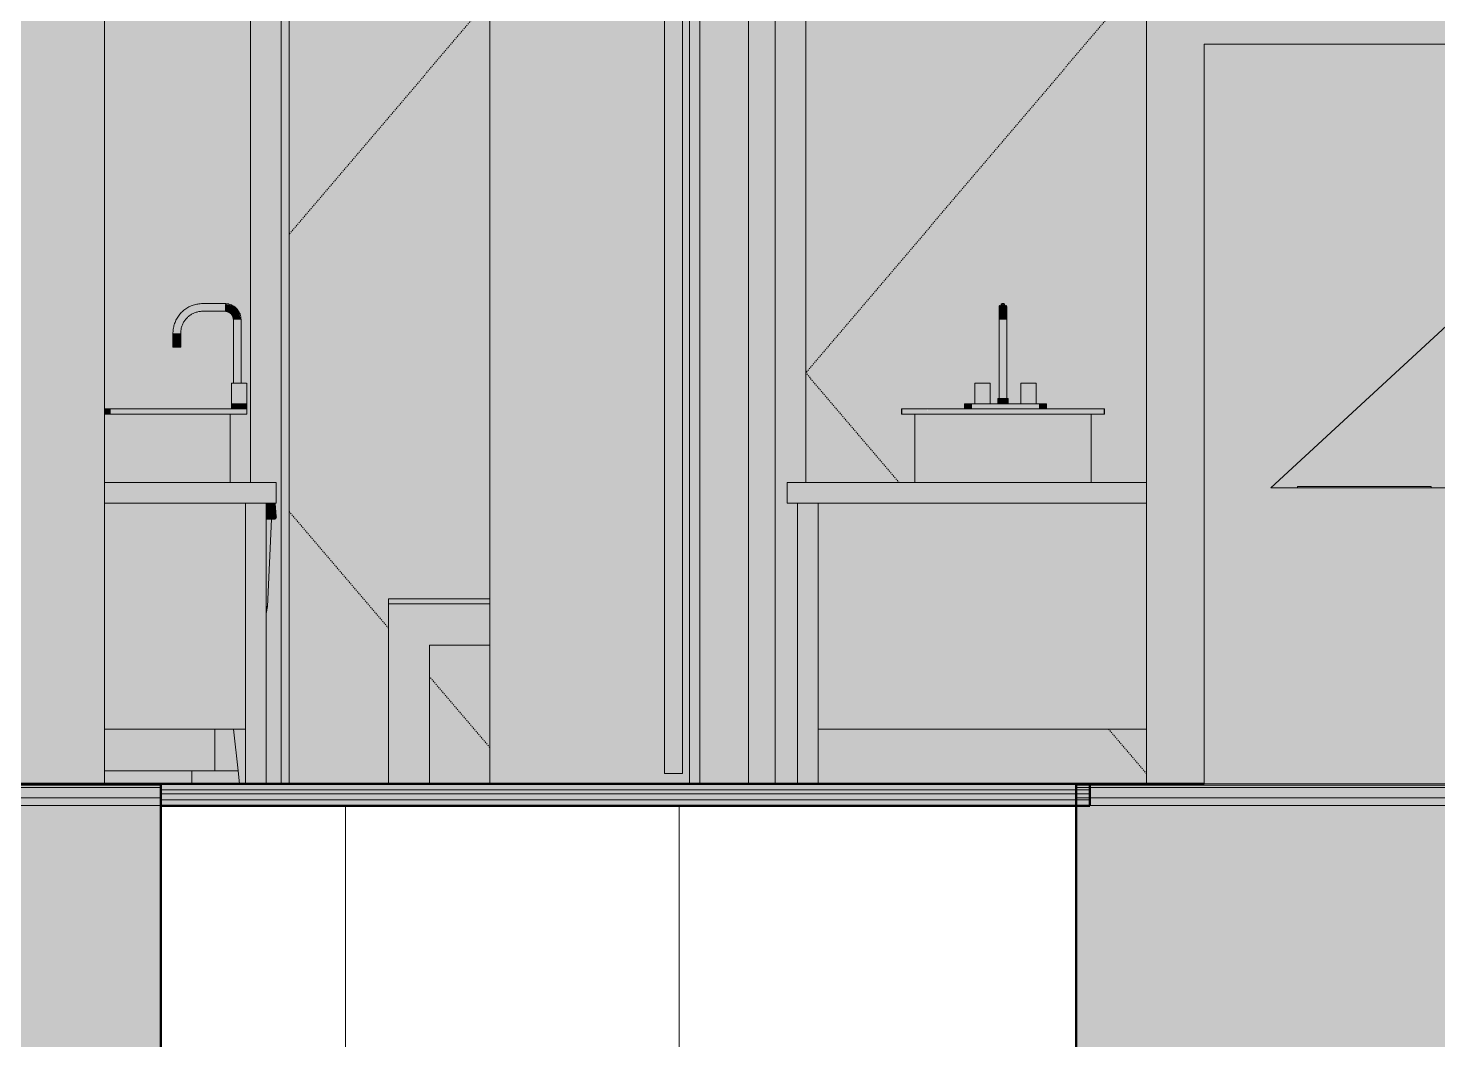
# Model space of a CAD drawing. Header units: inches. Extents: x 9594 to 15314, y -314 to 660.
# Drawn here: x 10348.6 to 10485.9, y 111.1 to 209.6 of the extents above; entities that cross this region are included whole.
import ezdxf

# ---------------------------------------------------------------- set-up
doc = ezdxf.new("R2010")
doc.units = ezdxf.units.IN
doc.header["$MEASUREMENT"] = 0
doc.linetypes.add('Dash 1_16_', pattern=[0.125, 0.0625, -0.0625])
doc.linetypes.add('Grid Line 1_2_', pattern=[0.875, 0.5, -0.125, 0.125, -0.125])
for name, color, linetype, lineweight in [('0-1', 7, 'Continuous', 5), ('0-2', 7, 'Continuous', 9), ('A-DOOR-2', 7, 'Continuous', 9), ('A-DOOR-3', 55, 'Continuous', 9), ('A-DOOR-4', 7, 'Dash 1_16_', 9), ('A-DOOR-FRAM-2', 7, 'Continuous', 9), ('A-DOOR-FRAM-3', 55, 'Continuous', 9), ('A-FLOR-4', 192, 'Continuous', 5), ('A-FLOR-5', 192, 'Continuous', 50), ('A-FLOR-6', 192, 'Continuous', 9), ('A-FLOR-LEVL-1', 51, 'Grid Line 1_2_', 9), ('A-FLOR-MCUT', 51, 'Continuous', 13), ('A-FLOR-PATT-2', 8, 'Continuous', 9), ('A-WALL-1', 10, 'Continuous', 13), ('A-WALL-2', 50, 'Continuous', 5), ('A-WALL-3', 8, 'Continuous', 5), ('A-WALL-5', 7, 'Continuous', 9), ('I-FURN-2', 7, 'Continuous', 9), ('I-FURN-3', 23, 'Continuous', 9), ('I-FURN-4', 90, 'Continuous', 9), ('P-SANR-FIXT-2', 7, 'Continuous', 9), ('P-SANR-FIXT-3', 253, 'Continuous', 9), ('P-SANR-FIXT-4', 90, 'Continuous', 9), ('P-SANR-FIXT-5', 37, 'Continuous', 9), ('Q-CASE-2', 253, 'Continuous', 9), ('Q-CASE-3', 7, 'Continuous', 9)]:
    doc.layers.add(name, color=color, linetype=linetype, lineweight=lineweight)
pattern_1 = [(0, (11008.554, 72), (0, 4.798), []), (315, (11008.554, 72), (4.798427, 0), [6.786, -6.786]), (45, (11008.554, 72), (4.798427, 0), [6.786, -6.786])]

# ---------------------------------------------------------------- blocks, each defined once
blk = doc.blocks.new('SWING - SINGLE - FLUSH - 30_ x 80_ - OFFSET PIVOT DOOR AT MAGIC PAK AND WASHER_DRYER-V25-BUILDING SECTION - EAST_WEST - LOOKING SOUTH2')
at = {"layer": 'A-DOOR-3'}
h = blk.add_hatch(color=256, dxfattribs=at)
h.paths.add_polyline_path([(10379.54, 136), (10383.71, 136), (10383.71, 154), (10393.59, 154), (10393.59, 216), (10374.04, 216), (10374.04, 136)], flags=0)
h.paths.add_polyline_path([(10393.59, 136), (10393.59, 149.5), (10387.71, 149.5), (10387.71, 136)], flags=0)
at = {"layer": 'A-DOOR-FRAM-3'}
blk.add_hatch(color=256, dxfattribs=at).paths.add_polyline_path([(10379.89, 216), (10393.59, 216), (10393.59, 219), (10374.04, 219), (10374.04, 216)], flags=0)
at = {"layer": 'A-DOOR-4'}
for p, q in [((10393.59, 212.47), (10374.04, 189.48)), ((10383.71, 151.15), (10374.04, 162.52)), ((10393.59, 139.53), (10387.71, 146.44))]:
    blk.add_line(p, q, dxfattribs=at)
at = {"layer": 'A-DOOR-FRAM-2'}
for p, q in [((10393.59, 219), (10374.04, 219)), ((10374.04, 216), (10393.59, 216))]:
    blk.add_line(p, q, dxfattribs=at)
blk = doc.blocks.new('Table-Coffee - one-V27-BUILDING SECTION - EAST_WEST - LOOKING SOUTH2')
at = {"layer": 'I-FURN-3'}
blk.add_hatch(color=256, dxfattribs=at).paths.add_polyline_path([(10387.71, 136), (10387.71, 149.5), (10393.59, 149.5), (10393.59, 153.5), (10383.71, 153.5), (10383.71, 136)], flags=0)
at = {"layer": 'I-FURN-4'}
blk.add_hatch(color=256, dxfattribs=at).paths.add_polyline_path([(10388.9, 153.5), (10393.59, 153.5), (10393.59, 154), (10383.71, 154), (10383.71, 153.5), (10387.71, 153.5)], flags=0)
at = {"layer": 'I-FURN-2'}
for p, q in [((10383.71, 154), (10393.59, 154)), ((10383.71, 153.5), (10383.71, 154)), ((10393.59, 153.5), (10383.71, 153.5)), ((10383.71, 153.5), (10383.71, 136)), ((10393.59, 153.5), (10383.71, 153.5)), ((10387.71, 136), (10387.71, 149.5)), ((10387.71, 149.5), (10393.59, 149.5))]:
    blk.add_line(p, q, dxfattribs=at)
blk = doc.blocks.new('Stacked Washer and Dryer - 26_x25_ - Private-1352637-BUILDING SECTION - EAST_WEST - LOOKING SOUTH2')
at = {"layer": 'P-SANR-FIXT-3'}
for points in [[(10466, 136), (10489.16, 136), (10489.16, 164.81), (10469.66, 164.81), (10489.16, 182.81), (10489.16, 208), (10463.16, 208), (10463.16, 136)], [(10489.29, 187.84), (10489.29, 202.25), (10489.16, 202.25), (10489.16, 187.84)], [(10479.48, 164.81), (10485.26, 164.81), (10485.26, 164.94), (10472.26, 164.94), (10472.26, 164.81)]]:
    blk.add_hatch(color=256, dxfattribs=at).paths.add_polyline_path(points, flags=0)
at = {"layer": 'P-SANR-FIXT-2'}
for p, q in [((10489.16, 208), (10463.16, 208)), ((10463.16, 208), (10463.16, 136)), ((10489.16, 182.81), (10489.16, 208)), ((10489.29, 202.25), (10489.16, 202.25)), ((10489.29, 187.84), (10489.29, 202.25)), ((10489.16, 187.84), (10489.29, 187.84)), ((10469.66, 164.81), (10489.16, 182.81)), ((10489.16, 164.81), (10469.66, 164.81)), ((10472.26, 164.94), (10485.26, 164.94)), ((10472.26, 164.81), (10472.26, 164.94)), ((10485.26, 164.81), (10485.26, 164.94)), ((10489.16, 136), (10489.16, 164.81)), ((10463.16, 136), (10489.16, 136))]:
    blk.add_line(p, q, dxfattribs=at)
blk = doc.blocks.new('SWING - SINGLE - FLUSH - 2-10 x 6-8 - PRIVACY-V76-BUILDING SECTION - EAST_WEST - LOOKING SOUTH2')
at = {"layer": 'A-DOOR-3'}
h = blk.add_hatch(color=256, dxfattribs=at)
h.paths.add_polyline_path([(10425.56, 136), (10457.54, 136), (10457.54, 141.32), (10425.56, 141.32), (10425.56, 137)], flags=0)
h.paths.add_polyline_path([(10424.37, 165.32), (10434.97, 165.32), (10434.97, 172), (10433.72, 172), (10433.72, 172.5), (10439.83, 172.5), (10439.83, 172.99), (10440.81, 172.99), (10440.85, 175), (10442.31, 175), (10442.31, 172.99), (10443.06, 172.99), (10443.06, 173.5), (10443.19, 173.5), (10443.24, 182.52), (10443.41, 182.71), (10443.56, 182.68), (10443.77, 182.68), (10443.88, 182.54), (10443.93, 182.38), (10443.93, 181.94), (10443.93, 181.19), (10443.94, 173.5), (10444.06, 173.5), (10444.06, 172.99), (10445.31, 172.99), (10445.35, 175), (10446.81, 175), (10446.81, 172.99), (10447.8, 172.99), (10447.8, 172.5), (10453.41, 172.5), (10453.41, 172), (10452.16, 172), (10452.16, 165.32), (10457.54, 165.32), (10457.54, 216), (10424.37, 216), (10424.37, 171.92)], flags=0)
at = {"layer": 'A-DOOR-FRAM-3'}
blk.add_hatch(color=256, dxfattribs=at).paths.add_polyline_path([(10423.56, 136), (10423.56, 163.32), (10422.56, 163.32), (10422.56, 165.32), (10424.37, 165.32), (10424.37, 216), (10457.54, 216), (10457.54, 219), (10421.37, 219), (10421.37, 136), (10422.94, 136)], flags=0)
at = {"layer": 'A-DOOR-4'}
for p, q in [((10457.54, 215.02), (10424.37, 176)), ((10433.45, 165.32), (10424.37, 176)), ((10457.54, 136.98), (10453.85, 141.32))]:
    blk.add_line(p, q, dxfattribs=at)
at = {"layer": 'A-DOOR-FRAM-2'}
for p, q in [((10457.54, 219), (10421.37, 219)), ((10421.37, 219), (10421.37, 136)), ((10424.37, 165.32), (10424.37, 216)), ((10424.37, 216), (10457.54, 216))]:
    blk.add_line(p, q, dxfattribs=at)
blk = doc.blocks.new('BARN - FLUSH - 3-0 x 7-0 BARN DOOR-2638557-BUILDING SECTION - EAST_WEST - LOOKING SOUTH2')
at = {"layer": 'A-DOOR-3'}
for points in [[(10410.74, 81.52), (10410.74, 93.52), (10410.41, 93.52), (10410.41, 81.52), (10410.59, 81.52)], [(10411.47, 90.37), (10411.78, 90.46), (10411.91, 90.56), (10412.07, 90.84), (10412.07, 91.16), (10411.91, 91.44), (10411.78, 91.54), (10411.47, 91.62), (10411.15, 91.54), (10410.93, 91.31), (10410.84, 91), (10410.93, 90.69), (10411.15, 90.46)], [(10410.59, 1), (10412.34, 1), (10412.34, 85), (10410.74, 85), (10410.74, 81.52), (10410.59, 81.52), (10410.59, 3.72)]]:
    blk.add_hatch(color=256, dxfattribs=at).paths.add_polyline_path(points, flags=0)
at = {"layer": 'A-DOOR-FRAM-3'}
blk.add_hatch(color=256, dxfattribs=at).paths.add_polyline_path([(10414.04, 0), (10414.04, 87), (10413.04, 87), (10413.04, 0)], flags=0)
at = {"layer": 'A-DOOR-2'}
for p, q in [((10410.41, 81.52), (10410.41, 93.52)), ((10410.41, 93.52), (10410.74, 93.52)), ((10410.74, 81.52), (10410.74, 93.52)), ((10412.34, 85), (10410.74, 85)), ((10412.34, 1), (10412.34, 85)), ((10410.41, 81.52), (10410.74, 81.52)), ((10410.59, 1), (10410.59, 81.52)), ((10412.34, 1), (10410.59, 1))]:
    blk.add_line(p, q, dxfattribs=at)
for start, end in [(90, 270), (270, 90)]:
    blk.add_arc((10411.47, 91), 0.625, start, end, dxfattribs=at)
at = {"layer": 'A-DOOR-FRAM-2'}
for p, q in [((10413.04, 0), (10413.04, 87)), ((10413.04, 87), (10414.04, 87))]:
    blk.add_line(p, q, dxfattribs=at)
blk = doc.blocks.new('M_Sink Vanity-Square - 500 x 440mm-V93-BUILDING SECTION - EAST_WEST - LOOKING SOUTH2')
at = {"layer": 'P-SANR-FIXT-4'}
for points in [[(10356.06, 172), (10356.6, 172), (10356.6, 172.5), (10356.06, 172.5), (10356.06, 172.22)], [(10356.06, 165.32), (10356.6, 165.32), (10356.6, 172), (10356.06, 172), (10356.06, 166.37)], [(10356.6, 172), (10367.42, 172), (10367.42, 172.5), (10356.6, 172.5)], [(10365.54, 165.32), (10365.54, 172), (10356.6, 172), (10356.6, 165.32), (10363.74, 165.32)], [(10367.46, 165.32), (10368.29, 165.32), (10368.29, 172), (10365.54, 172), (10365.54, 165.32), (10367.4, 165.32)], [(10369.16, 172), (10369.92, 172), (10369.88, 172.5), (10367.42, 172.5), (10367.42, 172), (10369.12, 172)]]:
    blk.add_hatch(color=256, dxfattribs=at).paths.add_polyline_path(points, flags=0)
at = {"layer": 'P-SANR-FIXT-5'}
for points in [[(10363.05, 179.87), (10363.48, 179.87), (10363.69, 180.75), (10364.19, 181.43), (10364.9, 181.86), (10365.61, 182.04), (10365.61, 182.75), (10364.51, 182.53), (10363.57, 181.91), (10362.95, 180.98), (10362.77, 179.87), (10363.02, 179.87)], [(10367.26, 182), (10367.79, 182.04), (10367.79, 182.75), (10365.61, 182.71), (10365.61, 182), (10365.84, 182)], [(10369.22, 181.19), (10369.32, 181.19), (10369.22, 181.71), (10369.12, 181.99), (10368.58, 182.54), (10367.79, 182.71), (10367.79, 182.04), (10368.35, 181.74), (10368.5, 181.59), (10368.64, 181.19), (10369.17, 181.19)], [(10363.34, 178.5), (10363.48, 178.5), (10363.44, 179.87), (10362.73, 179.87), (10362.77, 178.5), (10363.25, 178.5)], [(10368.61, 175), (10369.36, 175), (10369.32, 181.19), (10368.61, 181.19), (10368.61, 177.47)], [(10368.42, 172.99), (10369.17, 172.99), (10369.15, 175), (10368.44, 175), (10368.42, 173.5)], [(10369.92, 172.99), (10369.87, 175), (10369.17, 175), (10369.17, 172.99), (10369.9, 172.99)], [(10368.42, 172.5), (10369.92, 172.5), (10369.88, 172.99), (10368.42, 172.99)]]:
    blk.add_hatch(color=256, dxfattribs=at).paths.add_polyline_path(points, flags=0)
at = {"layer": 'P-SANR-FIXT-2'}
for p, q in [((10367.79, 182.75), (10365.61, 182.75)), ((10365.61, 182), (10367.79, 182)), ((10362.73, 179.87), (10362.73, 178.5)), ((10363.48, 178.5), (10363.48, 179.87)), ((10368.61, 181.19), (10368.61, 175)), ((10369.36, 175), (10369.36, 181.19)), ((10363.48, 178.5), (10362.73, 178.5)), ((10368.42, 175), (10368.42, 172.99)), ((10368.42, 175), (10368.42, 172.99)), ((10368.44, 175), (10368.44, 175)), ((10368.44, 175), (10369.17, 175)), ((10369.17, 175), (10369.9, 175)), ((10369.9, 175), (10369.9, 175)), ((10369.92, 172.99), (10369.92, 175)), ((10369.92, 172.99), (10369.92, 175)), ((10368.42, 172.99), (10368.42, 172.5)), ((10368.42, 172.99), (10369.92, 172.99)), ((10369.92, 172.5), (10369.92, 172.99)), ((10356.06, 172.5), (10356.6, 172.5)), ((10356.6, 172), (10356.06, 172)), ((10356.6, 172.5), (10367.42, 172.5)), ((10356.6, 172), (10356.6, 172.5)), ((10367.42, 172), (10356.6, 172)), ((10367.42, 172.5), (10369.92, 172.5)), ((10369.92, 172), (10367.42, 172)), ((10368.29, 165.32), (10368.29, 172)), ((10369.92, 172), (10369.92, 172.5))]:
    blk.add_line(p, q, dxfattribs=at)
at = {"layer": 'P-SANR-FIXT-2', "flags": 128}
for points in [[(10365.61, 182.75), (10365.49, 182.75), (10365.38, 182.74), (10365.26, 182.73), (10365.15, 182.71), (10365.04, 182.69), (10364.92, 182.67), (10364.81, 182.64), (10364.7, 182.6), (10364.59, 182.57), (10364.49, 182.52), (10364.38, 182.48), (10364.28, 182.43), (10364.18, 182.37), (10364.08, 182.31), (10363.98, 182.25), (10363.89, 182.18), (10363.8, 182.11), (10363.71, 182.04), (10363.63, 181.96), (10363.54, 181.88), (10363.47, 181.79), (10363.39, 181.71), (10363.32, 181.62), (10363.25, 181.52), (10363.19, 181.43), (10363.13, 181.33), (10363.07, 181.23), (10363.02, 181.13), (10362.97, 181.02), (10362.93, 180.92), (10362.89, 180.81), (10362.85, 180.7), (10362.82, 180.59), (10362.8, 180.48), (10362.77, 180.36), (10362.76, 180.25), (10362.74, 180.14), (10362.74, 180.02), (10362.73, 179.91), (10362.73, 179.87)], [(10369.36, 181.19), (10369.36, 181.25), (10369.35, 181.31), (10369.35, 181.37), (10369.34, 181.44), (10369.33, 181.5), (10369.31, 181.56), (10369.3, 181.62), (10369.28, 181.68), (10369.26, 181.74), (10369.23, 181.8), (10369.21, 181.85), (10369.18, 181.91), (10369.15, 181.96), (10369.12, 182.02), (10369.08, 182.07), (10369.05, 182.12), (10369.01, 182.17), (10368.97, 182.22), (10368.93, 182.26), (10368.88, 182.31), (10368.84, 182.35), (10368.79, 182.39), (10368.74, 182.43), (10368.69, 182.47), (10368.64, 182.5), (10368.58, 182.54), (10368.53, 182.57), (10368.47, 182.59), (10368.42, 182.62), (10368.36, 182.64), (10368.3, 182.67), (10368.24, 182.68), (10368.18, 182.7), (10368.12, 182.72), (10368.06, 182.73), (10368, 182.74), (10367.94, 182.74), (10367.87, 182.75), (10367.81, 182.75), (10367.79, 182.75)], [(10363.48, 179.87), (10363.48, 179.96), (10363.49, 180.04), (10363.5, 180.13), (10363.51, 180.21), (10363.52, 180.3), (10363.54, 180.38), (10363.56, 180.46), (10363.59, 180.54), (10363.62, 180.62), (10363.65, 180.7), (10363.68, 180.78), (10363.72, 180.86), (10363.76, 180.93), (10363.81, 181), (10363.85, 181.07), (10363.9, 181.14), (10363.95, 181.21), (10364.01, 181.28), (10364.07, 181.34), (10364.13, 181.4), (10364.19, 181.46), (10364.25, 181.51), (10364.32, 181.57), (10364.39, 181.62), (10364.46, 181.66), (10364.53, 181.71), (10364.6, 181.75), (10364.68, 181.79), (10364.76, 181.82), (10364.84, 181.86), (10364.92, 181.88), (10365, 181.91), (10365.08, 181.93), (10365.16, 181.95), (10365.25, 181.97), (10365.33, 181.98), (10365.41, 181.99), (10365.5, 182), (10365.58, 182), (10365.61, 182)], [(10367.79, 182), (10367.83, 182), (10367.86, 182), (10367.89, 181.99), (10367.92, 181.99), (10367.96, 181.98), (10367.99, 181.98), (10368.02, 181.97), (10368.05, 181.96), (10368.08, 181.95), (10368.11, 181.94), (10368.14, 181.92), (10368.17, 181.91), (10368.2, 181.89), (10368.23, 181.88), (10368.25, 181.86), (10368.28, 181.84), (10368.3, 181.82), (10368.33, 181.8), (10368.35, 181.78), (10368.38, 181.75), (10368.4, 181.73), (10368.42, 181.71), (10368.44, 181.68), (10368.46, 181.65), (10368.48, 181.63), (10368.49, 181.6), (10368.51, 181.57), (10368.53, 181.54), (10368.54, 181.51), (10368.55, 181.48), (10368.56, 181.45), (10368.57, 181.42), (10368.58, 181.39), (10368.59, 181.36), (10368.59, 181.33), (10368.6, 181.29), (10368.6, 181.26), (10368.61, 181.23), (10368.61, 181.2), (10368.61, 181.19)]]:
    blk.add_lwpolyline(points, dxfattribs=at)
blk = doc.blocks.new('Toilet-Domestic-3D - Toilet-Domestic-3D-V94-BUILDING SECTION - EAST_WEST - LOOKING SOUTH2')
at = {"layer": 'P-SANR-FIXT-4'}
for points in [[(10372.32, 162.02), (10372.79, 162.02), (10372.68, 163.29), (10371.79, 163.29), (10371.82, 162.02)], [(10372.36, 161.75), (10372.65, 161.77), (10372.78, 161.92), (10372.79, 162.02), (10371.79, 162.02), (10371.82, 161.75), (10372.32, 161.75)], [(10371.93, 153.25), (10372.32, 161.75), (10371.79, 161.75), (10371.79, 153.25)], [(10371.79, 152.58), (10371.93, 153.25), (10371.79, 153.25)], [(10366, 137.25), (10366.82, 137.25), (10366.82, 141.32), (10356.06, 141.32), (10356.06, 137.25), (10365.96, 137.25)], [(10366.82, 137.25), (10369.01, 137.25), (10368.58, 141.32), (10366.82, 141.32), (10366.82, 138.64)], [(10358.36, 136), (10364.57, 136), (10364.57, 137.25), (10356.06, 137.25), (10356.06, 136)], [(10369.2, 136), (10369.07, 137.25), (10364.57, 137.25), (10364.57, 136), (10369.12, 136)]]:
    blk.add_hatch(color=256, dxfattribs=at).paths.add_polyline_path(points, flags=0)
at = {"layer": 'P-SANR-FIXT-2'}
for p, q in [((10372.79, 162.02), (10372.68, 163.29)), ((10371.79, 161.75), (10372.54, 161.75)), ((10371.93, 153.25), (10372.32, 161.75)), ((10371.79, 152.58), (10371.93, 153.25)), ((10371.79, 153.25), (10371.93, 153.25)), ((10366.82, 137.25), (10366.82, 141.32)), ((10366.82, 141.32), (10366.82, 137.25)), ((10369.07, 137.25), (10368.62, 141.32)), ((10364.57, 137.25), (10356.06, 137.25)), ((10364.57, 136), (10364.57, 137.25)), ((10364.57, 137.25), (10369.03, 137.25)), ((10364.57, 137.25), (10364.57, 136)), ((10369.01, 137.25), (10369.07, 137.25)), ((10369.05, 137.25), (10369.07, 137.25)), ((10369.2, 136), (10369.07, 137.25))]:
    blk.add_line(p, q, dxfattribs=at)
blk.add_open_spline([(10372.54, 161.75), (10372.56, 161.75), (10372.59, 161.75), (10372.62, 161.76), (10372.65, 161.77), (10372.67, 161.78), (10372.69, 161.8), (10372.71, 161.81), (10372.72, 161.82), (10372.73, 161.83), (10372.74, 161.84), (10372.75, 161.85), (10372.76, 161.87), (10372.77, 161.9), (10372.79, 161.93), (10372.79, 161.97), (10372.8, 162), (10372.79, 162.02)], degree=3, knots=[0, 0, 0, 0, 0.125, 0.1875, 0.25, 0.3125, 0.375, 0.4375, 0.46875, 0.5, 0.53125, 0.5625, 0.625, 0.6875, 0.75, 0.875, 1, 1, 1, 1], dxfattribs=at)
blk = doc.blocks.new('Bath Vanity - Bath Vanity 42_-2551081-BUILDING SECTION - EAST_WEST - LOOKING SOUTH2')
at = {"layer": 'Q-CASE-2'}
for points in [[(10370.28, 295.32), (10372.79, 295.32), (10372.79, 297.32), (10356.06, 297.32), (10356.06, 295.32), (10369.79, 295.32)], [(10358.36, 273.32), (10369.79, 273.32), (10369.79, 295.32), (10356.06, 295.32), (10356.06, 273.32)], [(10371.79, 268), (10371.79, 295.32), (10369.79, 295.32), (10369.79, 268), (10370.28, 268)]]:
    blk.add_hatch(color=256, dxfattribs=at).paths.add_polyline_path(points, flags=0)
at = {"layer": 'Q-CASE-3'}
for p, q in [((10356.06, 297.32), (10372.79, 297.32)), ((10372.79, 295.32), (10372.79, 297.32)), ((10372.79, 295.32), (10356.06, 295.32)), ((10369.79, 295.32), (10369.79, 273.32)), ((10369.79, 268), (10369.79, 295.32)), ((10371.79, 295.32), (10371.79, 268)), ((10369.79, 273.32), (10356.06, 273.32))]:
    blk.add_line(p, q, dxfattribs=at)
blk = doc.blocks.new('BARN - FLUSH - WIDTH 2-2638556-BUILDING SECTION - EAST_WEST - LOOKING SOUTH2')
at = {"layer": 'A-DOOR-3'}
blk.add_hatch(color=256, dxfattribs=at).paths.add_polyline_path([(10372.75, 226.37), (10373.28, 226.4), (10373.28, 227.62), (10356.06, 227.6), (10356.06, 226.37), (10371.38, 226.37)], flags=0)
h = blk.add_hatch(color=256, dxfattribs=at)
h.paths.add_polyline_path([(10369.2, 136), (10369.79, 136), (10369.79, 141.32), (10368.6, 141.32), (10369.01, 137.25), (10369.07, 137.25), (10369.12, 136.76)], flags=0)
h.paths.add_polyline_path([(10369.79, 165.32), (10370.28, 165.32), (10370.28, 220), (10356.06, 220), (10356.06, 172.5), (10368.42, 172.5), (10368.44, 175), (10368.61, 175), (10368.61, 181.27), (10368.35, 181.74), (10368.2, 181.89), (10367.79, 182), (10365.53, 181.99), (10364.7, 181.78), (10364.1, 181.38), (10363.62, 180.58), (10363.48, 179.87), (10363.44, 178.5), (10362.73, 178.5), (10362.77, 180.06), (10362.95, 180.98), (10363.57, 181.91), (10364.53, 182.54), (10365.61, 182.75), (10367.79, 182.71), (10368.32, 182.61), (10368.61, 182.51), (10369.17, 181.89), (10369.36, 181.19), (10369.36, 175), (10369.9, 175), (10369.89, 172), (10368.29, 172), (10368.29, 165.32), (10369.12, 165.32)], flags=0)
at = {"layer": 'A-DOOR-FRAM-3'}
blk.add_hatch(color=256, dxfattribs=at).paths.add_polyline_path([(10373.28, 136), (10373.28, 223), (10356.06, 223), (10356.06, 220), (10370.28, 220), (10370.28, 165.32), (10372.79, 165.32), (10372.79, 163.32), (10372.68, 163.29), (10372.78, 161.92), (10372.65, 161.77), (10372.36, 161.75), (10372.32, 161.75), (10371.93, 153.25), (10371.79, 152.58), (10371.79, 136)], flags=0)
at = {"layer": 'A-DOOR-2'}
for p, q in [((10373.28, 227.62), (10356.06, 227.62)), ((10373.28, 227.62), (10373.28, 226.37)), ((10356.06, 226.37), (10373.28, 226.37))]:
    blk.add_line(p, q, dxfattribs=at)
at = {"layer": 'A-DOOR-FRAM-2'}
for p, q in [((10373.28, 223), (10356.06, 223)), ((10373.28, 136), (10373.28, 223)), ((10356.06, 220), (10370.28, 220)), ((10370.28, 220), (10370.28, 165.32))]:
    blk.add_line(p, q, dxfattribs=at)
blk = doc.blocks.new('M_Sink Vanity-Square - 500 x 440mm-V101-BUILDING SECTION - EAST_WEST - LOOKING SOUTH2')
at = {"layer": 'P-SANR-FIXT-4'}
for points in [[(10435.68, 172), (10436.22, 172), (10436.21, 172.5), (10433.72, 172.5), (10433.72, 172), (10435.48, 172)], [(10435.87, 165.32), (10437.72, 165.32), (10437.72, 172), (10434.97, 172), (10434.97, 165.32), (10435.81, 165.32)], [(10450.91, 172), (10450.91, 172.5), (10436.22, 172.5), (10436.22, 172), (10449.85, 172)], [(10439.09, 165.32), (10449.41, 165.32), (10449.41, 172), (10437.72, 172), (10437.72, 165.32)], [(10451.26, 165.32), (10452.16, 165.32), (10452.16, 172), (10449.41, 172), (10449.41, 165.32), (10451.25, 165.32)], [(10450.91, 172), (10453.41, 172), (10453.41, 172.5), (10450.91, 172.5), (10450.91, 172.03)]]:
    blk.add_hatch(color=256, dxfattribs=at).paths.add_polyline_path(points, flags=0)
at = {"layer": 'P-SANR-FIXT-5'}
for points in [[(10443.4, 181.19), (10443.56, 181.19), (10443.56, 182.68), (10443.36, 182.68), (10443.25, 182.54), (10443.2, 182.38), (10443.24, 181.19), (10443.38, 181.19)], [(10443.92, 181.19), (10443.93, 181.19), (10443.92, 181.54), (10443.91, 181.77), (10443.92, 181.9), (10443.92, 182.06), (10443.92, 182.21), (10443.93, 182.38), (10443.89, 182.52), (10443.73, 182.71), (10443.56, 182.68), (10443.56, 181.19), (10443.92, 181.19)], [(10443.38, 173.5), (10443.56, 173.5), (10443.56, 181.19), (10443.2, 181.19), (10443.2, 173.5), (10443.31, 173.5)], [(10443.68, 173.5), (10443.94, 173.5), (10443.89, 181.19), (10443.56, 181.19), (10443.56, 173.5)], [(10440.81, 172.99), (10442.31, 172.99), (10442.28, 175), (10440.81, 175)], [(10445.88, 172.99), (10446.81, 172.99), (10446.78, 175), (10445.31, 175), (10445.35, 172.99), (10445.75, 172.99)], [(10440.11, 172.5), (10440.56, 172.5), (10440.56, 172.99), (10439.83, 172.99), (10439.83, 172.5), (10439.98, 172.5)], [(10446.06, 172.5), (10447.06, 172.5), (10447.06, 172.99), (10440.56, 172.99), (10440.56, 172.5), (10444.47, 172.5)], [(10443.58, 172.99), (10444.06, 172.99), (10444.06, 173.5), (10443.06, 173.5), (10443.06, 172.99), (10443.56, 172.99)], [(10447.23, 172.5), (10447.8, 172.5), (10447.8, 172.99), (10447.06, 172.99), (10447.06, 172.5)]]:
    blk.add_hatch(color=256, dxfattribs=at).paths.add_polyline_path(points, flags=0)
h = blk.add_hatch(color=256, dxfattribs=at)
h.paths.add_polyline_path([(10443.21, 181.76), (10443.21, 181.9), (10443.21, 181.78)], flags=0)
h.paths.add_polyline_path([(10443.2, 182.02), (10443.21, 182.19), (10443.19, 182.14), (10443.2, 182.02)], flags=0)
at = {"layer": 'P-SANR-FIXT-2'}
for p, q in [((10443.19, 181.19), (10443.19, 173.5)), ((10443.19, 179.87), (10443.19, 178.5)), ((10443.94, 173.5), (10443.94, 181.19)), ((10443.94, 178.5), (10443.94, 179.87)), ((10443.2, 178.5), (10443.2, 178.5)), ((10443.93, 178.5), (10443.93, 178.5)), ((10440.81, 175), (10440.81, 172.99)), ((10440.81, 175), (10442.31, 175)), ((10442.31, 172.99), (10442.31, 175)), ((10445.31, 175), (10445.31, 172.99)), ((10445.31, 175), (10446.81, 175)), ((10446.81, 172.99), (10446.81, 175)), ((10439.81, 172.99), (10439.81, 172.5)), ((10439.83, 172.99), (10440.56, 172.99)), ((10440.56, 172.99), (10441.56, 172.99)), ((10441.56, 172.99), (10446.06, 172.99)), ((10443.06, 173.5), (10443.06, 172.99)), ((10443.06, 173.5), (10444.06, 173.5)), ((10444.06, 172.99), (10444.06, 173.5)), ((10446.06, 172.99), (10447.06, 172.99)), ((10447.06, 172.99), (10447.8, 172.99)), ((10447.81, 172.5), (10447.81, 172.99)), ((10433.69, 172.5), (10433.69, 172)), ((10433.69, 172.5), (10433.72, 172.5)), ((10433.72, 172), (10433.69, 172)), ((10433.72, 172.5), (10433.72, 172)), ((10433.72, 172.5), (10436.22, 172.5)), ((10436.22, 172), (10433.72, 172)), ((10434.97, 172), (10434.97, 165.32)), ((10436.22, 172.5), (10450.91, 172.5)), ((10450.91, 172), (10436.22, 172)), ((10441.56, 172.5), (10440.56, 172.5)), ((10446.06, 172.5), (10441.56, 172.5)), ((10447.06, 172.5), (10446.06, 172.5)), ((10450.91, 172.5), (10453.41, 172.5)), ((10453.41, 172), (10450.91, 172)), ((10452.16, 165.32), (10452.16, 172)), ((10453.41, 172), (10453.41, 172.5)), ((10453.41, 172.5), (10453.44, 172.5)), ((10453.44, 172), (10453.41, 172)), ((10453.44, 172), (10453.44, 172.5))]:
    blk.add_line(p, q, dxfattribs=at)
at = {"layer": 'P-SANR-FIXT-2', "flags": 128}
for points in [[(10443.4, 182.71), (10443.41, 182.72), (10443.43, 182.72), (10443.44, 182.73), (10443.46, 182.73), (10443.47, 182.74), (10443.49, 182.74), (10443.5, 182.74), (10443.52, 182.75), (10443.53, 182.75), (10443.55, 182.75), (10443.56, 182.75), (10443.56, 182.75)], [(10443.56, 182.75), (10443.58, 182.75), (10443.59, 182.75), (10443.61, 182.75), (10443.62, 182.75), (10443.64, 182.74), (10443.65, 182.74), (10443.67, 182.74), (10443.68, 182.73), (10443.7, 182.73), (10443.71, 182.72), (10443.72, 182.71)], [(10443.19, 182.37), (10443.19, 182.39), (10443.19, 182.4), (10443.19, 182.42), (10443.19, 182.43), (10443.2, 182.45), (10443.2, 182.46), (10443.2, 182.48), (10443.21, 182.49), (10443.21, 182.51), (10443.22, 182.52), (10443.23, 182.53), (10443.23, 182.55), (10443.24, 182.56), (10443.25, 182.57)], [(10443.19, 182.37), (10443.19, 182.37), (10443.19, 182.37), (10443.19, 182.37), (10443.19, 182.36), (10443.19, 182.35), (10443.19, 182.34), (10443.19, 182.33), (10443.19, 182.31), (10443.19, 182.3), (10443.19, 182.28), (10443.19, 182.26), (10443.19, 182.24), (10443.19, 182.22), (10443.19, 182.19), (10443.19, 182.17), (10443.19, 182.14), (10443.19, 182.11), (10443.19, 182.08), (10443.19, 182.05), (10443.19, 182.01), (10443.19, 181.98), (10443.19, 181.94), (10443.19, 181.91), (10443.19, 181.87), (10443.19, 181.83), (10443.19, 181.79), (10443.19, 181.75), (10443.19, 181.7), (10443.19, 181.66), (10443.19, 181.62), (10443.19, 181.57), (10443.19, 181.53), (10443.19, 181.48), (10443.19, 181.44), (10443.19, 181.39), (10443.19, 181.34), (10443.19, 181.3), (10443.19, 181.25), (10443.19, 181.2), (10443.19, 181.19)], [(10443.19, 182.3), (10443.19, 182.32), (10443.19, 182.34), (10443.19, 182.35), (10443.19, 182.36), (10443.19, 182.37), (10443.19, 182.37), (10443.19, 182.37)], [(10443.19, 179.87), (10443.19, 179.97), (10443.19, 180.07), (10443.19, 180.17), (10443.19, 180.27), (10443.19, 180.37), (10443.19, 180.47), (10443.19, 180.57), (10443.19, 180.66), (10443.19, 180.76), (10443.19, 180.85), (10443.19, 180.94), (10443.19, 181.03), (10443.19, 181.12), (10443.19, 181.2), (10443.19, 181.29), (10443.19, 181.37), (10443.19, 181.45), (10443.19, 181.52), (10443.19, 181.6), (10443.19, 181.67), (10443.19, 181.74), (10443.19, 181.8), (10443.19, 181.86), (10443.19, 181.92), (10443.19, 181.98), (10443.19, 182.03), (10443.19, 182.08), (10443.19, 182.13), (10443.19, 182.17), (10443.19, 182.21), (10443.19, 182.24)], [(10443.88, 182.58), (10443.89, 182.56), (10443.9, 182.55), (10443.9, 182.54), (10443.91, 182.52), (10443.91, 182.51), (10443.92, 182.5), (10443.92, 182.48), (10443.93, 182.47), (10443.93, 182.45), (10443.93, 182.44), (10443.94, 182.42), (10443.94, 182.41), (10443.94, 182.39), (10443.94, 182.38), (10443.94, 182.37)], [(10443.94, 181.19), (10443.94, 181.23), (10443.94, 181.28), (10443.94, 181.33), (10443.94, 181.38), (10443.94, 181.42), (10443.94, 181.47), (10443.94, 181.52), (10443.94, 181.56), (10443.94, 181.61), (10443.94, 181.65), (10443.94, 181.69), (10443.94, 181.74), (10443.94, 181.78), (10443.94, 181.82), (10443.94, 181.86), (10443.94, 181.9), (10443.94, 181.93), (10443.94, 181.97), (10443.94, 182.01), (10443.94, 182.04), (10443.94, 182.07), (10443.94, 182.1), (10443.94, 182.13), (10443.94, 182.16), (10443.94, 182.19), (10443.94, 182.21), (10443.94, 182.23), (10443.94, 182.26), (10443.94, 182.28), (10443.94, 182.29), (10443.94, 182.31), (10443.94, 182.33), (10443.94, 182.34), (10443.94, 182.35), (10443.94, 182.36), (10443.94, 182.36), (10443.94, 182.37), (10443.94, 182.37), (10443.94, 182.37)], [(10443.94, 182.37), (10443.94, 182.37), (10443.94, 182.37), (10443.94, 182.36), (10443.94, 182.34), (10443.94, 182.33), (10443.94, 182.3)], [(10443.94, 182.25), (10443.94, 182.21), (10443.94, 182.18), (10443.94, 182.14), (10443.94, 182.09), (10443.94, 182.04), (10443.94, 181.99), (10443.94, 181.94), (10443.94, 181.88), (10443.94, 181.82), (10443.94, 181.75), (10443.94, 181.69), (10443.94, 181.62), (10443.94, 181.54), (10443.94, 181.47), (10443.94, 181.39), (10443.94, 181.31), (10443.94, 181.23), (10443.94, 181.14), (10443.94, 181.05), (10443.94, 180.96), (10443.94, 180.87), (10443.94, 180.78), (10443.94, 180.69), (10443.94, 180.59), (10443.94, 180.5), (10443.94, 180.4), (10443.94, 180.3), (10443.94, 180.2), (10443.94, 180.1), (10443.94, 180), (10443.94, 179.9), (10443.94, 179.87)]]:
    blk.add_lwpolyline(points, dxfattribs=at)
blk = doc.blocks.new('Bath Vanity - Bath Vanity 42_-V102-BUILDING SECTION - EAST_WEST - LOOKING SOUTH2')
at = {"layer": 'Q-CASE-2'}
for points in [[(10422.94, 163.32), (10457.54, 163.32), (10457.54, 165.32), (10422.56, 165.32), (10422.56, 163.32)], [(10423.56, 136), (10425.56, 136), (10425.56, 163.32), (10423.56, 163.32), (10423.56, 136.82)], [(10457.54, 141.32), (10457.54, 163.32), (10425.56, 163.32), (10425.56, 141.32), (10444.47, 141.32)]]:
    blk.add_hatch(color=256, dxfattribs=at).paths.add_polyline_path(points, flags=0)
at = {"layer": 'Q-CASE-3'}
for p, q in [((10422.56, 165.32), (10457.54, 165.32)), ((10422.56, 163.32), (10422.56, 165.32)), ((10457.54, 163.32), (10422.56, 163.32)), ((10423.56, 163.32), (10423.56, 136)), ((10425.56, 141.32), (10425.56, 163.32)), ((10425.56, 136), (10425.56, 163.32)), ((10425.56, 141.32), (10457.54, 141.32))]:
    blk.add_line(p, q, dxfattribs=at)
blk = doc.blocks.new('CTR - 1st Phase - Unit Layouts_rvt-1-BUILDING SECTION - EAST_WEST - LOOKING SOUTH2')
at = {"layer": 'A-WALL-1'}
blk.add_hatch(color=256, dxfattribs=at).paths.add_polyline_path([(10421.37, 136), (10421.37, 219), (10457.54, 219), (10457.54, 240.75), (10418.79, 240.75), (10418.79, 136)], flags=0)
h = blk.add_hatch(color=256, dxfattribs=at)
h.paths.add_polyline_path([(10463.16, 136), (10463.16, 208), (10489.16, 208), (10489.16, 202.25), (10489.29, 202.25), (10489.29, 187.84), (10489.16, 187.84), (10489.16, 182.81), (10469.66, 164.81), (10472.26, 164.81), (10472.26, 164.94), (10485.26, 164.94), (10485.26, 164.81), (10489.16, 164.81), (10489.16, 136), (10493.79, 136), (10493.79, 219), (10494.79, 219), (10494.79, 240.75), (10457.54, 240.75), (10457.54, 136)], flags=0)
h.paths.add_polyline_path([(10595.17, 136), (10611.84, 136), (10611.84, 208), (10588.59, 208), (10588.59, 136)], flags=0)
h.paths.add_polyline_path([(10583.84, 136), (10583.84, 208), (10560.59, 208), (10560.59, 136), (10570.64, 136)], flags=0)
h.paths.add_polyline_path([(10515.46, 136), (10515.46, 219), (10555.09, 219), (10555.09, 240.75), (10499.54, 240.75), (10499.54, 219), (10500.54, 219), (10500.54, 136)], flags=0)
h.paths.add_polyline_path([(10588.59, 210), (10611.84, 210), (10611.84, 218.75), (10612.59, 218.75), (10612.59, 240.75), (10588.59, 240.75), (10588.59, 216)], flags=0)
h.paths.add_polyline_path([(10560.59, 210), (10583.84, 210), (10583.84, 240.75), (10559.84, 240.75), (10559.84, 218.75), (10560.59, 218.75), (10560.59, 216)], flags=0)
at = {"layer": 'A-WALL-2'}
for points in [[(10265.78, 136), (10265.78, 223), (10307.78, 223), (10307.78, 221), (10309.02, 221), (10309.02, 226.37), (10265.78, 226.4), (10265.78, 227.63), (10309.02, 227.63), (10309.02, 229.52), (10310.52, 229.5), (10310.52, 227.63), (10345.28, 227.63), (10345.28, 229.52), (10346.78, 229.5), (10346.78, 217.52), (10345.28, 217.52), (10345.28, 226.37), (10310.52, 226.37), (10310.52, 221), (10343.78, 221), (10343.78, 137), (10307.78, 137), (10307.78, 136), (10356.06, 136), (10356.06, 240.75), (10265.68, 240.75), (10265.68, 136)], [(10374.04, 136), (10374.04, 240.75), (10356.06, 240.75), (10356.06, 227.63), (10373.28, 227.6), (10373.28, 226.37), (10356.06, 226.37), (10356.06, 223), (10373.28, 223), (10373.28, 136)]]:
    blk.add_hatch(color=256, dxfattribs=at).paths.add_polyline_path(points, flags=0)
h = blk.add_hatch(color=256, dxfattribs=at)
h.paths.add_polyline_path([(10393.59, 136), (10413.04, 136), (10413.04, 223), (10414.04, 223), (10414.04, 240.75), (10393.59, 240.75), (10393.59, 137)], flags=0)
h.paths.add_polyline_path([(10412.34, 137), (10410.59, 137), (10410.59, 217.52), (10410.41, 217.52), (10410.41, 229.52), (10410.74, 229.5), (10410.74, 221), (10412.34, 221), (10412.34, 140.11)], flags=0)
h.paths.add_polyline_path([(10411.47, 226.37), (10411.15, 226.46), (10410.93, 226.69), (10410.84, 227), (10410.93, 227.31), (10411.15, 227.54), (10411.47, 227.63), (10411.78, 227.54), (10412.01, 227.31), (10412.09, 227), (10412.07, 226.84), (10411.91, 226.56), (10411.78, 226.46)], flags=0)
at = {"layer": 'A-WALL-3'}
blk.add_hatch(color=256, dxfattribs=at).paths.add_polyline_path([(10414.04, 136), (10418.79, 136), (10418.79, 240.75), (10414.04, 240.75), (10414.04, 136.83)], flags=0)
at = {"layer": 'A-WALL-5'}
for p, q in [((10356.06, 136), (10356.06, 240.75)), ((10374.04, 136), (10374.04, 240.75)), ((10393.59, 240.75), (10393.59, 136)), ((10414.04, 136), (10414.04, 240.75)), ((10418.79, 240.75), (10418.79, 136)), ((10457.54, 240.75), (10457.54, 136))]:
    blk.add_line(p, q, dxfattribs=at)
at = {"layer": '0-2'}
for name, p in [('BARN - FLUSH - 3-0 x 7-0 BARN DOOR-2638557-BUILDING SECTION - EAST_WEST - LOOKING SOUTH2', (0, 136)), ('BARN - FLUSH - WIDTH 2-2638556-BUILDING SECTION - EAST_WEST - LOOKING SOUTH2', (0, 0)), ('SWING - SINGLE - FLUSH - 30_ x 80_ - OFFSET PIVOT DOOR AT MAGIC PAK AND WASHER_DRYER-V25-BUILDING SECTION - EAST_WEST - LOOKING SOUTH2', (0, 0)), ('SWING - SINGLE - FLUSH - 2-10 x 6-8 - PRIVACY-V76-BUILDING SECTION - EAST_WEST - LOOKING SOUTH2', (0, 0)), ('Stacked Washer and Dryer - 26_x25_ - Private-1352637-BUILDING SECTION - EAST_WEST - LOOKING SOUTH2', (0, 0)), ('M_Sink Vanity-Square - 500 x 440mm-V93-BUILDING SECTION - EAST_WEST - LOOKING SOUTH2', (0, 0)), ('M_Sink Vanity-Square - 500 x 440mm-V101-BUILDING SECTION - EAST_WEST - LOOKING SOUTH2', (0, 0)), ('Bath Vanity - Bath Vanity 42_-2551081-BUILDING SECTION - EAST_WEST - LOOKING SOUTH2', (0, -132)), ('Bath Vanity - Bath Vanity 42_-V102-BUILDING SECTION - EAST_WEST - LOOKING SOUTH2', (0, 0)), ('Toilet-Domestic-3D - Toilet-Domestic-3D-V94-BUILDING SECTION - EAST_WEST - LOOKING SOUTH2', (0, 0)), ('Table-Coffee - one-V27-BUILDING SECTION - EAST_WEST - LOOKING SOUTH2', (0, 0))]:
    blk.add_blockref(name, p, dxfattribs=at)
blk = doc.blocks.new('CTR - 1st Phase -Stairs _ Elevators_rvt-1-BUILDING SECTION - EAST_WEST - LOOKING SOUTH2')
at = {"layer": 'A-FLOR-LEVL-1'}
blk.add_line((9594.29, 136), (12543.28, 136), dxfattribs=at)

msp = doc.modelspace()

# ---------------------------------------------------------------- hatches: boundary and pattern name
at = {"layer": 'A-FLOR-4'}
h = msp.add_hatch(color=256, dxfattribs=at)
h.paths.add_polyline_path([(11737.24, 135.62), (12110.34, 135.62), (12110.34, 135.87), (11737.24, 135.87)], flags=0)
h.paths.add_polyline_path([(11547.59, 135.62), (11646.74, 135.62), (11646.74, 135.87), (11255.64, 135.87), (11255.64, 135.62), (11547.12, 135.62)], flags=0)
h.paths.add_polyline_path([(10812.24, 135.62), (10843.14, 135.62), (10843.13, 135.87), (10450.69, 135.87), (10450.69, 135.62), (10810.45, 135.62)], flags=0)
h.paths.add_polyline_path([(10177.72, 135.62), (10361.54, 135.62), (10361.54, 135.87), (9988.44, 135.84), (9988.44, 135.62), (10167.14, 135.62)], flags=0)
h = msp.add_hatch(color=256, dxfattribs=at)
h.paths.add_polyline_path([(11737.24, 135.03), (11737.24, 135.41), (11646.74, 135.41), (11646.74, 135.03), (11736.17, 135.03)], flags=0)
h.paths.add_polyline_path([(10422.94, 135.03), (10450.69, 135.04), (10450.69, 135.41), (10361.54, 135.41), (10361.54, 135.03), (10412.04, 135.03)], flags=0)
at = {"layer": 'A-FLOR-PATT-2'}
h = msp.add_hatch(dxfattribs=at)
h.set_pattern_fill('FP_3', color=256, style=0, pattern_type=2)
h.set_pattern_definition(pattern_1)
h.paths.add_polyline_path([(11736.17, 135.41), (11737.24, 135.41), (11737.24, 136), (11646.74, 136), (11646.74, 135.41), (11734.41, 135.41)], flags=0)
h.paths.add_polyline_path([(10401.41, 135.41), (10450.69, 135.41), (10450.69, 135.87), (10452.04, 135.87), (10452.04, 136), (10361.54, 136), (10361.54, 135.41), (10393.59, 135.41)], flags=0)
h = msp.add_hatch(dxfattribs=at)
h.set_pattern_fill('FP_3', color=256, style=0, pattern_type=2)
h.set_pattern_definition(pattern_1)
h.paths.add_polyline_path([(12114.15, 133.87), (12115.84, 133.87), (12115.84, 134.62), (11737.24, 134.62), (11737.24, 133.87), (12112.92, 133.87)], flags=0)
h.paths.add_polyline_path([(11273.31, 133.87), (11646.74, 133.87), (11646.74, 134.62), (11250.14, 134.62), (11250.14, 133.87), (11262.55, 133.87)], flags=0)
h.paths.add_polyline_path([(10457.54, 133.87), (10848.64, 133.87), (10848.61, 134.62), (10450.69, 134.62), (10450.69, 133.87), (10455.92, 133.87)], flags=0)
h.paths.add_polyline_path([(10013.9, 133.87), (10361.54, 133.87), (10361.54, 134.62), (9982.94, 134.62), (9982.94, 133.87), (10012.59, 133.87)], flags=0)
h = msp.add_hatch(dxfattribs=at)
h.set_pattern_fill('FP_2', color=256, style=0, pattern_type=2)
h.set_pattern_definition([(0, (11008.554, 72), (15.36, 3.84), [1.267, -10.253, 1.267, -10.253, -61.44]), (0, (11008.554, 72), (15.36, 3.84), [-23.04, 1.267, -21.773, 1.267, -10.253, -26.88]), (0, (11008.554, 72), (15.36, 3.84), [-57.6, 1.267, -6.413, 1.267, -17.933]), (120, (11014.314, 73.92), (-11.005538, 11.38215), [1.267, -10.253, 1.267, -10.253, -61.44]), (120, (11014.314, 73.92), (-11.005538, 11.38215), [-23.04, 1.267, -21.773, 1.267, -10.253, -26.88]), (120, (11014.314, 73.92), (-11.005538, 11.38215), [-57.6, 1.267, -6.413, 1.267, -17.933]), (240, (11016.234, 81.6), (-4.354462, -15.22215), [1.267, -10.253, 1.267, -10.253, -61.44]), (240, (11016.234, 81.6), (-4.354462, -15.22215), [-23.04, 1.267, -21.773, 1.267, -10.253, -26.88]), (240, (11016.234, 81.6), (-4.354462, -15.22215), [-57.6, 1.267, -6.413, 1.267, -17.933])])
h.paths.add_polyline_path([(11937.79, 134.62), (12110.34, 134.62), (12110.34, 135.62), (11737.24, 135.62), (11737.24, 134.62), (11936.79, 134.62)], flags=0)
h.paths.add_polyline_path([(11380.96, 134.62), (11646.74, 134.62), (11646.74, 135.62), (11255.64, 135.62), (11255.64, 134.62), (11380.51, 134.62)], flags=0)
h.paths.add_polyline_path([(10843.14, 134.62), (10843.14, 135.62), (10450.69, 135.62), (10450.69, 134.62), (10842.75, 134.62)], flags=0)
h.paths.add_polyline_path([(10013.9, 134.62), (10361.54, 134.62), (10361.54, 135.62), (9988.44, 135.62), (9988.44, 134.62), (10012.59, 134.62)], flags=0)
h = msp.add_hatch(dxfattribs=at)
h.set_pattern_fill('FP_3', color=256, style=0, pattern_type=2)
h.set_pattern_definition(pattern_1)
h.paths.add_polyline_path([(11682.35, 134.44), (11737.24, 134.44), (11737.24, 135.03), (11646.74, 135.03), (11646.74, 134.44), (11681.18, 134.44)], flags=0)
h.paths.add_polyline_path([(10444.47, 134.44), (10450.69, 134.44), (10450.69, 135.03), (10361.54, 135.03), (10361.54, 134.44), (10422.94, 134.44)], flags=0)
h = msp.add_hatch(dxfattribs=at)
h.set_pattern_fill('FP_4', color=256, style=0, pattern_type=2)
h.set_pattern_definition([(161.57, (11009.034, 72.48), (-3.8399538, -1.54e-05), [0, -27.322, 3.034, 0]), (18.43, (11008.074, 72.48), (-3.8399538, 1.54e-05), [0, -27.322, 3.034, 0]), (108.43, (11009.034, 72.48), (1.919622, -9.6005246), [9.106, -21.25]), (71.57, (11008.074, 72.48), (1.919622, 9.6005246), [9.106, -21.25])])
h.paths.add_polyline_path([(12091.39, 109.87), (12115.84, 109.87), (12115.84, 133.87), (11737.24, 133.87), (11737.24, 109.87), (12089.69, 109.87)], flags=0)
h.paths.add_polyline_path([(11646.74, 109.87), (11646.74, 133.87), (11250.14, 133.87), (11250.14, 109.87), (11585.47, 109.87)], flags=0)
h.paths.add_polyline_path([(10035.43, 109.87), (10361.54, 109.87), (10361.54, 133.87), (9982.94, 133.87), (9982.94, 109.87), (10017.71, 109.87)], flags=0)
h.paths.add_polyline_path([(10450.69, 109.87), (10848.64, 109.87), (10848.64, 133.87), (10450.69, 133.87), (10450.69, 127.54)], flags=0)
h = msp.add_hatch(dxfattribs=at)
h.set_pattern_fill('FP_3', color=256, style=0, pattern_type=2)
h.set_pattern_definition(pattern_1)
h.paths.add_polyline_path([(11737.24, 133.84), (11737.24, 134.44), (11646.74, 134.44), (11646.74, 133.84), (11736.17, 133.84)], flags=0)
h.paths.add_polyline_path([(10379.89, 133.84), (10450.69, 133.87), (10450.69, 134.44), (10361.54, 134.44), (10361.54, 133.84), (10379.54, 133.84)], flags=0)

# ---------------------------------------------------------------- linework, layer by layer
at = {"layer": 'A-FLOR-5'}
for p, q in [((10463.16, 136), (10098.31, 136)), ((10361.54, 136), (10361.54, 108.75)), ((10450.69, 136), (10450.69, 108.75)), ((10452.04, 133.84), (10452.04, 136)), ((10361.54, 133.84), (10452.04, 133.84))]:
    msp.add_line(p, q, dxfattribs=at)
at = {"layer": 'A-FLOR-6'}
for p, q in [((10379.54, 133.84), (10379.54, 108.75)), ((10412.04, 133.84), (10412.04, 108.75))]:
    msp.add_line(p, q, dxfattribs=at)
at = {"layer": 'A-FLOR-LEVL-1'}
msp.add_line((9660.53, 136), (12376.06, 136), dxfattribs=at)
at = {"layer": 'A-FLOR-MCUT'}
for p, q in [((10361.54, 135.87), (9988.44, 135.87)), ((10361.54, 135.62), (9988.44, 135.62)), ((10361.54, 134.62), (9988.44, 134.62)), ((10452.04, 135.41), (10361.54, 135.41)), ((10452.04, 135.03), (10361.54, 135.03)), ((10843.14, 135.87), (10450.69, 135.87)), ((10843.14, 135.62), (10450.69, 135.62)), ((10843.14, 134.62), (10450.69, 134.62)), ((10361.54, 133.87), (9982.94, 133.87)), ((10452.04, 134.44), (10361.54, 134.44)), ((10848.64, 133.87), (10450.69, 133.87))]:
    msp.add_line(p, q, dxfattribs=at)

# ---------------------------------------------------------------- block references
at = {"layer": '0-1'}
for name in ['CTR - 1st Phase -Stairs _ Elevators_rvt-1-BUILDING SECTION - EAST_WEST - LOOKING SOUTH2', 'CTR - 1st Phase - Unit Layouts_rvt-1-BUILDING SECTION - EAST_WEST - LOOKING SOUTH2']:
    msp.add_blockref(name, (0, 0), dxfattribs=at)

doc.saveas('drawing.dxf')
